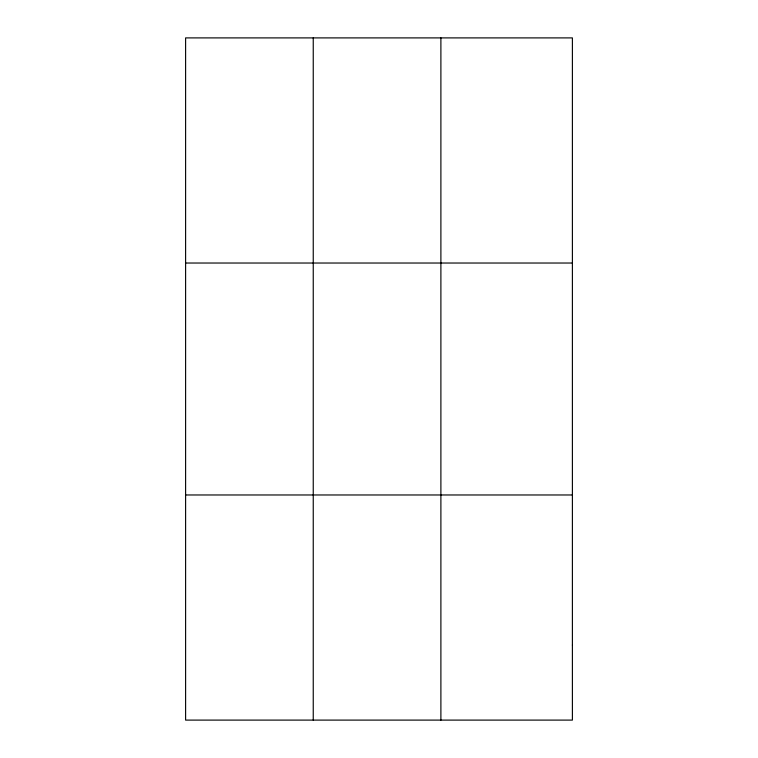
<?xml version="1.0" encoding="UTF-8"?>
<svg xmlns="http://www.w3.org/2000/svg" width="758" height="758" viewBox="0 0 758 758"><rect width="100%" height="100%" fill="white"/><g stroke="black" fill="none" stroke-linecap="round" stroke-linejoin="round"><path stroke-width="1.14" d="M313.244 37.9L313.244 720.1M440.891 37.9L440.891 720.1M185.606 263.026L572.394 263.026M185.606 494.974L572.394 494.974M572.394 645.058L572.394 720.1L185.606 720.1L185.606 37.9L572.394 37.9L572.394 645.058"/></g></svg>
